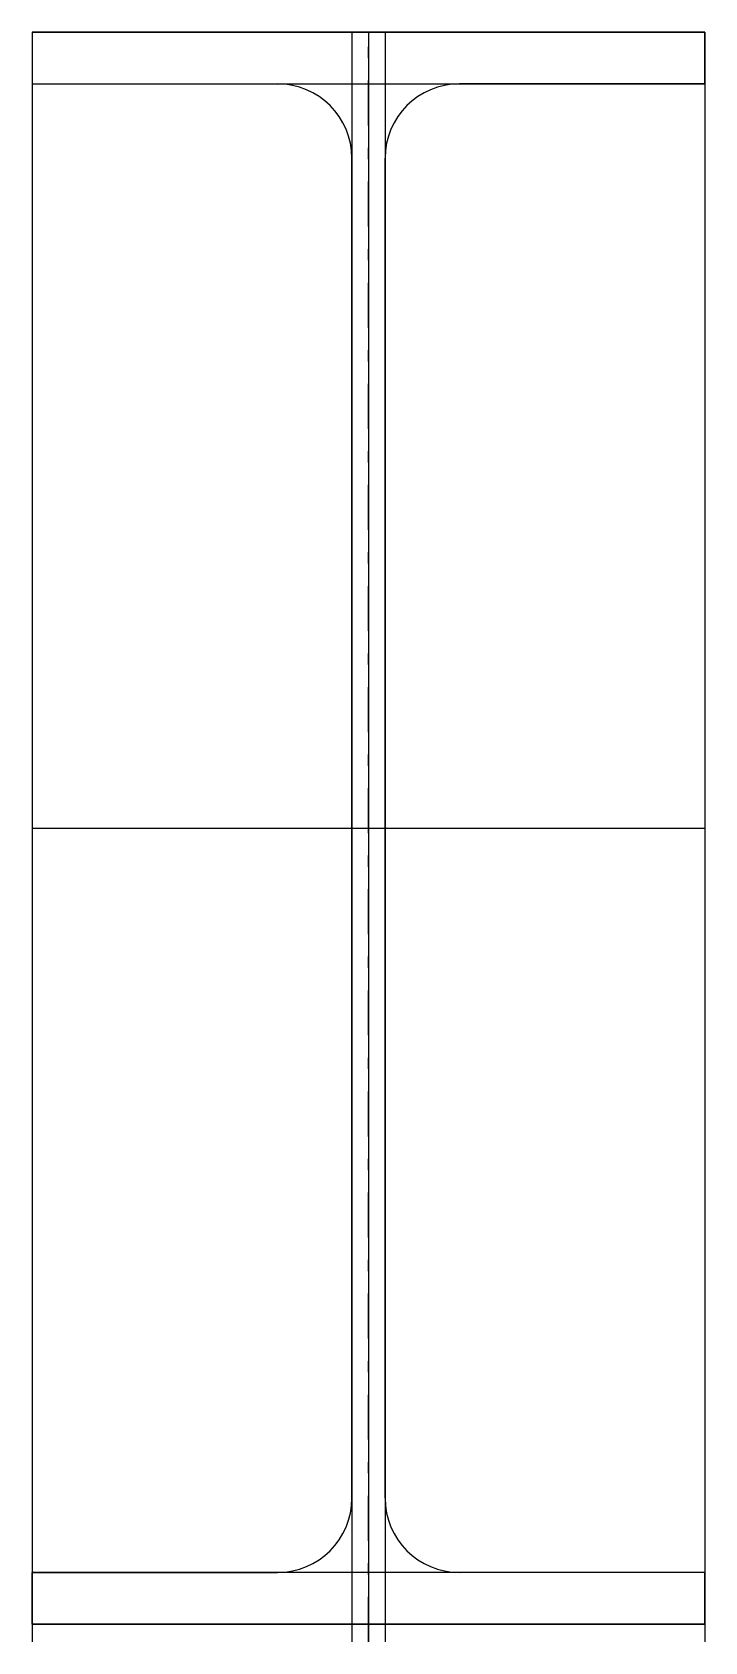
# Model space of a CAD drawing. Extents: x -95 to 95, y -230 to 225.
import ezdxf

# ---------------------------------------------------------------- set-up
doc = ezdxf.new("R2010")
doc.units = 0
doc.linetypes.add('CENTER', pattern=[28.575, 12.7, -6.35, 3.175, -6.35])
doc.layers.get('0').update_dxf_attribs({"linetype": 'CONTINUOUS'})

msp = doc.modelspace()

# ---------------------------------------------------------------- linework, layer by layer
at = {"linetype": 'CONTINUOUS'}
for p, q in [((-95, 225), (-95, -230)), ((-95, 225), (95, 225)), ((95, 225), (-95, 225)), ((-95, 225), (-95, 210.4)), ((95, 225), (-95, 225)), ((-95, 225), (-95, 210.4)), ((-4.7, 225), (-4.7, -230)), ((0, 225), (0, -230)), ((4.7, 225), (4.7, -230)), ((95, 225), (95, -230)), ((95, 210.4), (95, 225)), ((95, 225), (95, 210.4)), ((-95, 210.4), (95, 210.4)), ((-95, 210.4), (-25.7, 210.4)), ((-95, 210.4), (-25.7, 210.4)), ((25.7, 210.4), (95, 210.4)), ((95, 210.4), (25.7, 210.4)), ((-4.7, 189.4), (-4.7, -189.4)), ((-4.7, -189.4), (-4.7, 189.4)), ((4.7, -189.4), (4.7, 189.4)), ((4.7, -189.4), (4.7, 189.4)), ((-95, 0), (95, 0)), ((-95, 0), (95, 0)), ((95, -210.4), (-95, -210.4)), ((-25.7, -210.4), (-95, -210.4)), ((-95, -210.4), (-95, -225)), ((-95, -225), (-95, -210.4)), ((-95, -210.4), (-25.7, -210.4)), ((95, -210.4), (25.7, -210.4)), ((95, -210.4), (25.7, -210.4)), ((95, -225), (95, -210.4)), ((95, -225), (95, -210.4)), ((95, -225), (-95, -225)), ((-95, -225), (95, -225)), ((95, -225), (-95, -225))]:
    msp.add_line(p, q, dxfattribs=at)
at = {"linetype": 'CENTER'}
msp.add_line((0, -230), (0, 225), dxfattribs=at)
at = {"linetype": 'CONTINUOUS'}
for centre, start, end in [((-25.7, 189.4), 0, 90), ((-25.7, 189.4), 0, 90), ((25.7, 189.4), 90, 180), ((25.7, 189.4), 90, 180), ((-25.7, -189.4), 270, 0), ((-25.7, -189.4), 270, 0), ((25.7, -189.4), 180, 270), ((25.7, -189.4), 180, 270)]:
    msp.add_arc(centre, 21, start, end, dxfattribs=at)

doc.saveas('drawing.dxf')
